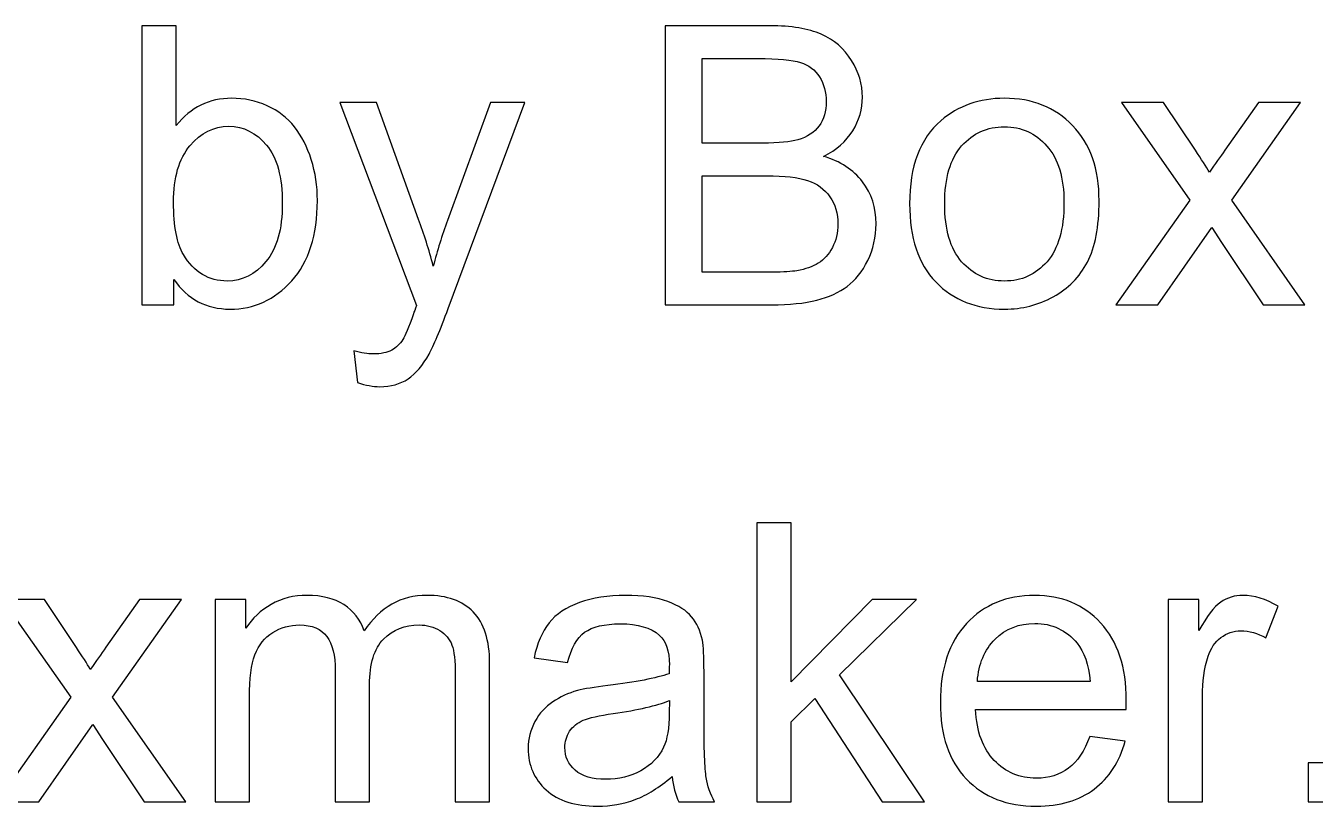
# Model space of a CAD drawing. Header units: millimetres. Extents: x -284 to 247, y -404 to 405.
# Drawn here: x -266.23 to -252.23, y -400.43 to -391.95 of the extents above; entities that cross this region are included whole.
import ezdxf

# ---------------------------------------------------------------- set-up
doc = ezdxf.new("R2010")
doc.units = ezdxf.units.MM
doc.header["$MEASUREMENT"] = 0
doc.layers.add('Layer 1', color=7, linetype='Continuous')

msp = doc.modelspace()

# ---------------------------------------------------------------- linework, layer by layer
at = {"layer": 'Layer 1'}
for points, knots in [([(-264.6176, -394.9852), (-264.6176, -394.9852), (-264.9647, -394.9852), (-264.9647, -394.9852), (-264.9647, -394.9852), (-264.9647, -394.9852), (-264.9647, -391.9542), (-264.9647, -391.9542), (-264.9647, -391.9542), (-264.9647, -391.9542), (-264.5922, -391.9542), (-264.5922, -391.9542), (-264.5922, -391.9542), (-264.5922, -391.9542), (-264.5922, -393.0358), (-264.5922, -393.0358), (-264.5922, -393.0358), (-264.4349, -392.8396), (-264.2345, -392.7416), (-263.9904, -392.7416), (-263.9904, -392.7416), (-263.8556, -392.7416), (-263.7272, -392.7684), (-263.6066, -392.8227), (-263.6066, -392.8227), (-263.4859, -392.877), (-263.3871, -392.9539), (-263.3088, -393.052), (-263.3088, -393.052), (-263.2312, -393.1508), (-263.1698, -393.2693), (-263.1261, -393.4083), (-263.1261, -393.4083), (-263.0816, -393.5466), (-263.0598, -393.6955), (-263.0598, -393.8535), (-263.0598, -393.8535), (-263.0598, -394.2289), (-263.1529, -394.5195), (-263.3384, -394.7241), (-263.3384, -394.7241), (-263.5247, -394.9295), (-263.7477, -395.0318), (-264.008, -395.0318), (-264.008, -395.0318), (-264.2669, -395.0318), (-264.4701, -394.9238), (-264.6176, -394.7086), (-264.6176, -394.7086), (-264.6176, -394.7086), (-264.6176, -394.9852), (-264.6176, -394.9852)], [0, 0, 0, 0, 0.0714286, 0.0714286, 0.0714286, 0.0714286, 0.1428571, 0.1428571, 0.1428571, 0.1428571, 0.2142857, 0.2142857, 0.2142857, 0.2142857, 0.2857143, 0.2857143, 0.2857143, 0.2857143, 0.3571429, 0.3571429, 0.3571429, 0.3571429, 0.4285714, 0.4285714, 0.4285714, 0.4285714, 0.5, 0.5, 0.5, 0.5, 0.5714286, 0.5714286, 0.5714286, 0.5714286, 0.6428571, 0.6428571, 0.6428571, 0.6428571, 0.7142857, 0.7142857, 0.7142857, 0.7142857, 0.7857143, 0.7857143, 0.7857143, 0.7857143, 0.8571429, 0.8571429, 0.8571429, 0.8571429, 1, 1, 1, 1]), ([(-259.2836, -394.9852), (-259.2836, -394.9852), (-259.2836, -391.9542), (-259.2836, -391.9542), (-259.2836, -391.9542), (-259.2836, -391.9542), (-258.1462, -391.9542), (-258.1462, -391.9542), (-258.1462, -391.9542), (-257.9148, -391.9542), (-257.7292, -391.9845), (-257.5888, -392.0459), (-257.5888, -392.0459), (-257.4491, -392.1073), (-257.3398, -392.2018), (-257.2608, -392.3295), (-257.2608, -392.3295), (-257.181, -392.4565), (-257.1415, -392.5899), (-257.1415, -392.7296), (-257.1415, -392.7296), (-257.1415, -392.8587), (-257.1768, -392.9807), (-257.2466, -393.095), (-257.2466, -393.095), (-257.3165, -393.2093), (-257.4223, -393.3018), (-257.5641, -393.3723), (-257.5641, -393.3723), (-257.3807, -393.4259), (-257.2396, -393.5177), (-257.1415, -393.6475), (-257.1415, -393.6475), (-257.0427, -393.7766), (-256.9934, -393.9297), (-256.9934, -394.1061), (-256.9934, -394.1061), (-256.9934, -394.2486), (-257.0237, -394.3805), (-257.0837, -394.5026), (-257.0837, -394.5026), (-257.1436, -394.6247), (-257.2177, -394.7185), (-257.3059, -394.7848), (-257.3059, -394.7848), (-257.3941, -394.8504), (-257.5049, -394.9005), (-257.6375, -394.9344), (-257.6375, -394.9344), (-257.7709, -394.9683), (-257.9339, -394.9852), (-258.1272, -394.9852), (-258.1272, -394.9852), (-258.1272, -394.9852), (-259.2836, -394.9852), (-259.2836, -394.9852)], [0, 0, 0, 0, 0.0666667, 0.0666667, 0.0666667, 0.0666667, 0.1333333, 0.1333333, 0.1333333, 0.1333333, 0.2, 0.2, 0.2, 0.2, 0.2666667, 0.2666667, 0.2666667, 0.2666667, 0.3333333, 0.3333333, 0.3333333, 0.3333333, 0.4, 0.4, 0.4, 0.4, 0.4666667, 0.4666667, 0.4666667, 0.4666667, 0.5333333, 0.5333333, 0.5333333, 0.5333333, 0.6, 0.6, 0.6, 0.6, 0.6666667, 0.6666667, 0.6666667, 0.6666667, 0.7333333, 0.7333333, 0.7333333, 0.7333333, 0.8, 0.8, 0.8, 0.8, 0.8666667, 0.8666667, 0.8666667, 0.8666667, 1, 1, 1, 1]), ([(-258.8814, -393.2284), (-258.8814, -393.2284), (-258.2259, -393.2284), (-258.2259, -393.2284), (-258.2259, -393.2284), (-258.0482, -393.2284), (-257.9204, -393.2164), (-257.8435, -393.1931), (-257.8435, -393.1931), (-257.7412, -393.1628), (-257.6643, -393.112), (-257.6128, -393.0414), (-257.6128, -393.0414), (-257.5613, -392.9709), (-257.5352, -392.8827), (-257.5352, -392.7761), (-257.5352, -392.7761), (-257.5352, -392.6752), (-257.5592, -392.5863), (-257.6079, -392.5101), (-257.6079, -392.5101), (-257.6559, -392.4332), (-257.725, -392.3803), (-257.8146, -392.3521), (-257.8146, -392.3521), (-257.9042, -392.3239), (-258.058, -392.3098), (-258.2753, -392.3098), (-258.2753, -392.3098), (-258.2753, -392.3098), (-258.8814, -392.3098), (-258.8814, -392.3098), (-258.8814, -392.3098), (-258.8814, -392.3098), (-258.8814, -393.2284), (-258.8814, -393.2284)], [0, 0, 0, 0, 0.1, 0.1, 0.1, 0.1, 0.2, 0.2, 0.2, 0.2, 0.3, 0.3, 0.3, 0.3, 0.4, 0.4, 0.4, 0.4, 0.5, 0.5, 0.5, 0.5, 0.6, 0.6, 0.6, 0.6, 0.7, 0.7, 0.7, 0.7, 0.8, 0.8, 0.8, 0.8, 1, 1, 1, 1]), ([(-262.623, -395.8297), (-262.623, -395.8297), (-262.6654, -395.4854), (-262.6654, -395.4854), (-262.6654, -395.4854), (-262.5835, -395.5073), (-262.513, -395.5186), (-262.4523, -395.5186), (-262.4523, -395.5186), (-262.369, -395.5186), (-262.3027, -395.5045), (-262.2533, -395.477), (-262.2533, -395.477), (-262.2032, -395.4495), (-262.1623, -395.4106), (-262.1306, -395.3613), (-262.1306, -395.3613), (-262.1073, -395.3239), (-262.0692, -395.2314), (-262.017, -395.0833), (-262.017, -395.0833), (-262.0099, -395.0628), (-261.9993, -395.0325), (-261.9838, -394.9923), (-261.9838, -394.9923), (-261.9838, -394.9923), (-262.8178, -392.7881), (-262.8178, -392.7881), (-262.8178, -392.7881), (-262.8178, -392.7881), (-262.4198, -392.7881), (-262.4198, -392.7881), (-262.4198, -392.7881), (-262.4198, -392.7881), (-261.9612, -394.0567), (-261.9612, -394.0567), (-261.9612, -394.0567), (-261.9013, -394.2169), (-261.8483, -394.3862), (-261.8011, -394.564), (-261.8011, -394.564), (-261.758, -394.3968), (-261.7072, -394.2317), (-261.648, -394.0694), (-261.648, -394.0694), (-261.648, -394.0694), (-261.1795, -392.7881), (-261.1795, -392.7881), (-261.1795, -392.7881), (-261.1795, -392.7881), (-260.8077, -392.7881), (-260.8077, -392.7881), (-260.8077, -392.7881), (-260.8077, -392.7881), (-261.6381, -395.0233), (-261.6381, -395.0233), (-261.6381, -395.0233), (-261.7277, -395.2639), (-261.7975, -395.429), (-261.8476, -395.52), (-261.8476, -395.52), (-261.914, -395.6421), (-261.9902, -395.7317), (-262.0755, -395.7888), (-262.0755, -395.7888), (-262.1616, -395.846), (-262.2639, -395.8742), (-262.3824, -395.8742), (-262.3824, -395.8742), (-262.4544, -395.8742), (-262.5348, -395.8594), (-262.623, -395.8297)], [0, 0, 0, 0, 0.0526316, 0.0526316, 0.0526316, 0.0526316, 0.1052632, 0.1052632, 0.1052632, 0.1052632, 0.1578947, 0.1578947, 0.1578947, 0.1578947, 0.2105263, 0.2105263, 0.2105263, 0.2105263, 0.2631579, 0.2631579, 0.2631579, 0.2631579, 0.3157895, 0.3157895, 0.3157895, 0.3157895, 0.3684211, 0.3684211, 0.3684211, 0.3684211, 0.4210526, 0.4210526, 0.4210526, 0.4210526, 0.4736842, 0.4736842, 0.4736842, 0.4736842, 0.5263158, 0.5263158, 0.5263158, 0.5263158, 0.5789474, 0.5789474, 0.5789474, 0.5789474, 0.6315789, 0.6315789, 0.6315789, 0.6315789, 0.6842105, 0.6842105, 0.6842105, 0.6842105, 0.7368421, 0.7368421, 0.7368421, 0.7368421, 0.7894737, 0.7894737, 0.7894737, 0.7894737, 0.8421053, 0.8421053, 0.8421053, 0.8421053, 0.8947368, 0.8947368, 0.8947368, 0.8947368, 1, 1, 1, 1]), ([(-256.6293, -393.8867), (-256.6293, -393.481), (-256.5164, -393.1804), (-256.2899, -392.985), (-256.2899, -392.985), (-256.1015, -392.8227), (-255.8708, -392.7416), (-255.5992, -392.7416), (-255.5992, -392.7416), (-255.2979, -392.7416), (-255.051, -392.8403), (-254.8591, -393.0379), (-254.8591, -393.0379), (-254.6679, -393.2347), (-254.5719, -393.5078), (-254.5719, -393.8556), (-254.5719, -393.8556), (-254.5719, -394.1378), (-254.6143, -394.3594), (-254.6989, -394.5209), (-254.6989, -394.5209), (-254.7836, -394.6825), (-254.9071, -394.8081), (-255.0693, -394.8977), (-255.0693, -394.8977), (-255.2309, -394.9873), (-255.408, -395.0318), (-255.5992, -395.0318), (-255.5992, -395.0318), (-255.9068, -395.0318), (-256.1552, -394.9337), (-256.345, -394.7368), (-256.345, -394.7368), (-256.5348, -394.54), (-256.6293, -394.2564), (-256.6293, -393.8867)], [0, 0, 0, 0, 0.1, 0.1, 0.1, 0.1, 0.2, 0.2, 0.2, 0.2, 0.3, 0.3, 0.3, 0.3, 0.4, 0.4, 0.4, 0.4, 0.5, 0.5, 0.5, 0.5, 0.6, 0.6, 0.6, 0.6, 0.7, 0.7, 0.7, 0.7, 0.8, 0.8, 0.8, 0.8, 1, 1, 1, 1]), ([(-254.3892, -394.9852), (-254.3892, -394.9852), (-253.587, -393.8471), (-253.587, -393.8471), (-253.587, -393.8471), (-253.587, -393.8471), (-254.3299, -392.7881), (-254.3299, -392.7881), (-254.3299, -392.7881), (-254.3299, -392.7881), (-253.872, -392.7881), (-253.872, -392.7881), (-253.872, -392.7881), (-253.872, -392.7881), (-253.5249, -393.3067), (-253.5249, -393.3067), (-253.5249, -393.3067), (-253.4607, -393.4041), (-253.4099, -393.4831), (-253.3739, -393.5452), (-253.3739, -393.5452), (-253.3111, -393.457), (-253.2554, -393.3773), (-253.2053, -393.306), (-253.2053, -393.306), (-253.2053, -393.306), (-252.8398, -392.7881), (-252.8398, -392.7881), (-252.8398, -392.7881), (-252.8398, -392.7881), (-252.3847, -392.7881), (-252.3847, -392.7881), (-252.3847, -392.7881), (-252.3847, -392.7881), (-253.1319, -393.8471), (-253.1319, -393.8471), (-253.1319, -393.8471), (-253.1319, -393.8471), (-252.336, -394.9852), (-252.336, -394.9852), (-252.336, -394.9852), (-252.336, -394.9852), (-252.789, -394.9852), (-252.789, -394.9852), (-252.789, -394.9852), (-252.789, -394.9852), (-253.2434, -394.3079), (-253.2434, -394.3079), (-253.2434, -394.3079), (-253.2434, -394.3079), (-253.3471, -394.1449), (-253.3471, -394.1449), (-253.3471, -394.1449), (-253.3471, -394.1449), (-253.9341, -394.9852), (-253.9341, -394.9852), (-253.9341, -394.9852), (-253.9341, -394.9852), (-254.3892, -394.9852), (-254.3892, -394.9852)], [0, 0, 0, 0, 0.0625, 0.0625, 0.0625, 0.0625, 0.125, 0.125, 0.125, 0.125, 0.1875, 0.1875, 0.1875, 0.1875, 0.25, 0.25, 0.25, 0.25, 0.3125, 0.3125, 0.3125, 0.3125, 0.375, 0.375, 0.375, 0.375, 0.4375, 0.4375, 0.4375, 0.4375, 0.5, 0.5, 0.5, 0.5, 0.5625, 0.5625, 0.5625, 0.5625, 0.625, 0.625, 0.625, 0.625, 0.6875, 0.6875, 0.6875, 0.6875, 0.75, 0.75, 0.75, 0.75, 0.8125, 0.8125, 0.8125, 0.8125, 0.875, 0.875, 0.875, 0.875, 1, 1, 1, 1]), ([(-264.6218, -393.8704), (-264.6218, -394.1329), (-264.5859, -394.3227), (-264.5146, -394.4398), (-264.5146, -394.4398), (-264.3975, -394.631), (-264.2394, -394.727), (-264.0398, -394.727), (-264.0398, -394.727), (-263.8768, -394.727), (-263.7364, -394.6564), (-263.6185, -394.5153), (-263.6185, -394.5153), (-263.5, -394.3742), (-263.4407, -394.1639), (-263.4407, -393.8845), (-263.4407, -393.8845), (-263.4407, -393.5981), (-263.4972, -393.3871), (-263.6108, -393.251), (-263.6108, -393.251), (-263.7244, -393.1148), (-263.862, -393.0463), (-264.0228, -393.0463), (-264.0228, -393.0463), (-264.1858, -393.0463), (-264.3262, -393.1169), (-264.444, -393.258), (-264.444, -393.258), (-264.5626, -393.3991), (-264.6218, -393.603), (-264.6218, -393.8704)], [0, 0, 0, 0, 0.1111111, 0.1111111, 0.1111111, 0.1111111, 0.2222222, 0.2222222, 0.2222222, 0.2222222, 0.3333333, 0.3333333, 0.3333333, 0.3333333, 0.4444444, 0.4444444, 0.4444444, 0.4444444, 0.5555556, 0.5555556, 0.5555556, 0.5555556, 0.6666667, 0.6666667, 0.6666667, 0.6666667, 0.7777778, 0.7777778, 0.7777778, 0.7777778, 1, 1, 1, 1]), ([(-256.2483, -393.8874), (-256.2483, -394.1682), (-256.1869, -394.3784), (-256.0642, -394.5174), (-256.0642, -394.5174), (-255.9407, -394.6571), (-255.7862, -394.727), (-255.5992, -394.727), (-255.5992, -394.727), (-255.4143, -394.727), (-255.2605, -394.6571), (-255.1371, -394.5167), (-255.1371, -394.5167), (-255.0143, -394.3763), (-254.9529, -394.1625), (-254.9529, -393.8754), (-254.9529, -393.8754), (-254.9529, -393.6044), (-255.015, -393.3991), (-255.1385, -393.2601), (-255.1385, -393.2601), (-255.2619, -393.1204), (-255.4158, -393.0506), (-255.5992, -393.0506), (-255.5992, -393.0506), (-255.7862, -393.0506), (-255.9407, -393.1197), (-256.0642, -393.2587), (-256.0642, -393.2587), (-256.1869, -393.3977), (-256.2483, -393.6073), (-256.2483, -393.8874)], [0, 0, 0, 0, 0.1111111, 0.1111111, 0.1111111, 0.1111111, 0.2222222, 0.2222222, 0.2222222, 0.2222222, 0.3333333, 0.3333333, 0.3333333, 0.3333333, 0.4444444, 0.4444444, 0.4444444, 0.4444444, 0.5555556, 0.5555556, 0.5555556, 0.5555556, 0.6666667, 0.6666667, 0.6666667, 0.6666667, 0.7777778, 0.7777778, 0.7777778, 0.7777778, 1, 1, 1, 1]), ([(-258.8814, -394.6296), (-258.8814, -394.6296), (-258.1265, -394.6296), (-258.1265, -394.6296), (-258.1265, -394.6296), (-257.9966, -394.6296), (-257.9056, -394.6247), (-257.8527, -394.6148), (-257.8527, -394.6148), (-257.761, -394.5986), (-257.6834, -394.571), (-257.6213, -394.5322), (-257.6213, -394.5322), (-257.5592, -394.4934), (-257.5084, -394.437), (-257.4682, -394.3629), (-257.4682, -394.3629), (-257.428, -394.2888), (-257.4082, -394.2035), (-257.4082, -394.1068), (-257.4082, -394.1068), (-257.4082, -393.9932), (-257.4371, -393.8951), (-257.4957, -393.8112), (-257.4957, -393.8112), (-257.5536, -393.7272), (-257.634, -393.6686), (-257.737, -393.6348), (-257.737, -393.6348), (-257.8393, -393.6009), (-257.9875, -393.584), (-258.1801, -393.584), (-258.1801, -393.584), (-258.1801, -393.584), (-258.8814, -393.584), (-258.8814, -393.584), (-258.8814, -393.584), (-258.8814, -393.584), (-258.8814, -394.6296), (-258.8814, -394.6296)], [0, 0, 0, 0, 0.0909091, 0.0909091, 0.0909091, 0.0909091, 0.1818182, 0.1818182, 0.1818182, 0.1818182, 0.2727273, 0.2727273, 0.2727273, 0.2727273, 0.3636364, 0.3636364, 0.3636364, 0.3636364, 0.4545455, 0.4545455, 0.4545455, 0.4545455, 0.5454545, 0.5454545, 0.5454545, 0.5454545, 0.6363636, 0.6363636, 0.6363636, 0.6363636, 0.7272727, 0.7272727, 0.7272727, 0.7272727, 0.8181818, 0.8181818, 0.8181818, 0.8181818, 1, 1, 1, 1]), ([(-258.288, -400.3845), (-258.288, -400.3845), (-258.288, -397.3535), (-258.288, -397.3535), (-258.288, -397.3535), (-258.288, -397.3535), (-257.9155, -397.3535), (-257.9155, -397.3535), (-257.9155, -397.3535), (-257.9155, -397.3535), (-257.9155, -399.0799), (-257.9155, -399.0799), (-257.9155, -399.0799), (-257.9155, -399.0799), (-257.0349, -398.1874), (-257.0349, -398.1874), (-257.0349, -398.1874), (-257.0349, -398.1874), (-256.5537, -398.1874), (-256.5537, -398.1874), (-256.5537, -398.1874), (-256.5537, -398.1874), (-257.3919, -399.0037), (-257.3919, -399.0037), (-257.3919, -399.0037), (-257.3919, -399.0037), (-256.4691, -400.3845), (-256.4691, -400.3845), (-256.4691, -400.3845), (-256.4691, -400.3845), (-256.9277, -400.3845), (-256.9277, -400.3845), (-256.9277, -400.3845), (-256.9277, -400.3845), (-257.6572, -399.262), (-257.6572, -399.262), (-257.6572, -399.262), (-257.6572, -399.262), (-257.9155, -399.5131), (-257.9155, -399.5131), (-257.9155, -399.5131), (-257.9155, -399.5131), (-257.9155, -400.3845), (-257.9155, -400.3845), (-257.9155, -400.3845), (-257.9155, -400.3845), (-258.288, -400.3845), (-258.288, -400.3845)], [0, 0, 0, 0, 0.0769231, 0.0769231, 0.0769231, 0.0769231, 0.1538462, 0.1538462, 0.1538462, 0.1538462, 0.2307692, 0.2307692, 0.2307692, 0.2307692, 0.3076923, 0.3076923, 0.3076923, 0.3076923, 0.3846154, 0.3846154, 0.3846154, 0.3846154, 0.4615385, 0.4615385, 0.4615385, 0.4615385, 0.5384615, 0.5384615, 0.5384615, 0.5384615, 0.6153846, 0.6153846, 0.6153846, 0.6153846, 0.6923077, 0.6923077, 0.6923077, 0.6923077, 0.7692308, 0.7692308, 0.7692308, 0.7692308, 0.8461538, 0.8461538, 0.8461538, 0.8461538, 1, 1, 1, 1]), ([(-266.5408, -400.3845), (-266.5408, -400.3845), (-265.7386, -399.2464), (-265.7386, -399.2464), (-265.7386, -399.2464), (-265.7386, -399.2464), (-266.4815, -398.1874), (-266.4815, -398.1874), (-266.4815, -398.1874), (-266.4815, -398.1874), (-266.0236, -398.1874), (-266.0236, -398.1874), (-266.0236, -398.1874), (-266.0236, -398.1874), (-265.6765, -398.706), (-265.6765, -398.706), (-265.6765, -398.706), (-265.6123, -398.8034), (-265.5615, -398.8824), (-265.5255, -398.9445), (-265.5255, -398.9445), (-265.4627, -398.8563), (-265.407, -398.7766), (-265.3569, -398.7053), (-265.3569, -398.7053), (-265.3569, -398.7053), (-264.9914, -398.1874), (-264.9914, -398.1874), (-264.9914, -398.1874), (-264.9914, -398.1874), (-264.5363, -398.1874), (-264.5363, -398.1874), (-264.5363, -398.1874), (-264.5363, -398.1874), (-265.2835, -399.2464), (-265.2835, -399.2464), (-265.2835, -399.2464), (-265.2835, -399.2464), (-264.4876, -400.3845), (-264.4876, -400.3845), (-264.4876, -400.3845), (-264.4876, -400.3845), (-264.9406, -400.3845), (-264.9406, -400.3845), (-264.9406, -400.3845), (-264.9406, -400.3845), (-265.395, -399.7072), (-265.395, -399.7072), (-265.395, -399.7072), (-265.395, -399.7072), (-265.4987, -399.5442), (-265.4987, -399.5442), (-265.4987, -399.5442), (-265.4987, -399.5442), (-266.0857, -400.3845), (-266.0857, -400.3845), (-266.0857, -400.3845), (-266.0857, -400.3845), (-266.5408, -400.3845), (-266.5408, -400.3845)], [0, 0, 0, 0, 0.0625, 0.0625, 0.0625, 0.0625, 0.125, 0.125, 0.125, 0.125, 0.1875, 0.1875, 0.1875, 0.1875, 0.25, 0.25, 0.25, 0.25, 0.3125, 0.3125, 0.3125, 0.3125, 0.375, 0.375, 0.375, 0.375, 0.4375, 0.4375, 0.4375, 0.4375, 0.5, 0.5, 0.5, 0.5, 0.5625, 0.5625, 0.5625, 0.5625, 0.625, 0.625, 0.625, 0.625, 0.6875, 0.6875, 0.6875, 0.6875, 0.75, 0.75, 0.75, 0.75, 0.8125, 0.8125, 0.8125, 0.8125, 0.875, 0.875, 0.875, 0.875, 1, 1, 1, 1]), ([(-264.1701, -400.3845), (-264.1701, -400.3845), (-264.1701, -398.1874), (-264.1701, -398.1874), (-264.1701, -398.1874), (-264.1701, -398.1874), (-263.8357, -398.1874), (-263.8357, -398.1874), (-263.8357, -398.1874), (-263.8357, -398.1874), (-263.8357, -398.4979), (-263.8357, -398.4979), (-263.8357, -398.4979), (-263.7672, -398.3906), (-263.6755, -398.3038), (-263.5612, -398.2389), (-263.5612, -398.2389), (-263.4469, -398.1733), (-263.3171, -398.1409), (-263.171, -398.1409), (-263.171, -398.1409), (-263.0088, -398.1409), (-262.8754, -398.1747), (-262.7717, -398.2417), (-262.7717, -398.2417), (-262.668, -398.3095), (-262.5946, -398.4033), (-262.5523, -398.5247), (-262.5523, -398.5247), (-262.3773, -398.2686), (-262.1508, -398.1409), (-261.8714, -398.1409), (-261.8714, -398.1409), (-261.6527, -398.1409), (-261.4841, -398.2008), (-261.367, -398.3215), (-261.367, -398.3215), (-261.2491, -398.4421), (-261.1899, -398.6277), (-261.1899, -398.8782), (-261.1899, -398.8782), (-261.1899, -398.8782), (-261.1899, -400.3845), (-261.1899, -400.3845), (-261.1899, -400.3845), (-261.1899, -400.3845), (-261.5624, -400.3845), (-261.5624, -400.3845), (-261.5624, -400.3845), (-261.5624, -400.3845), (-261.5624, -399.0016), (-261.5624, -399.0016), (-261.5624, -399.0016), (-261.5624, -398.8535), (-261.5751, -398.7462), (-261.5991, -398.6806), (-261.5991, -398.6806), (-261.6231, -398.615), (-261.6668, -398.5628), (-261.731, -398.5226), (-261.731, -398.5226), (-261.7945, -398.4823), (-261.8693, -398.4626), (-261.9547, -398.4626), (-261.9547, -398.4626), (-262.1099, -398.4626), (-262.2383, -398.5141), (-262.3406, -398.6164), (-262.3406, -398.6164), (-262.4429, -398.7194), (-262.4937, -398.8838), (-262.4937, -399.1096), (-262.4937, -399.1096), (-262.4937, -399.1096), (-262.4937, -400.3845), (-262.4937, -400.3845), (-262.4937, -400.3845), (-262.4937, -400.3845), (-262.8662, -400.3845), (-262.8662, -400.3845), (-262.8662, -400.3845), (-262.8662, -400.3845), (-262.8662, -398.9586), (-262.8662, -398.9586), (-262.8662, -398.9586), (-262.8662, -398.7935), (-262.8966, -398.6693), (-262.9573, -398.5868), (-262.9573, -398.5868), (-263.0179, -398.5042), (-263.1174, -398.4626), (-263.255, -398.4626), (-263.255, -398.4626), (-263.3594, -398.4626), (-263.4561, -398.4901), (-263.545, -398.5451), (-263.545, -398.5451), (-263.6339, -398.6002), (-263.6981, -398.6806), (-263.7383, -398.7871), (-263.7383, -398.7871), (-263.7778, -398.893), (-263.7976, -399.0461), (-263.7976, -399.2457), (-263.7976, -399.2457), (-263.7976, -399.2457), (-263.7976, -400.3845), (-263.7976, -400.3845), (-263.7976, -400.3845), (-263.7976, -400.3845), (-264.1701, -400.3845), (-264.1701, -400.3845)], [0, 0, 0, 0, 0.0344828, 0.0344828, 0.0344828, 0.0344828, 0.0689655, 0.0689655, 0.0689655, 0.0689655, 0.1034483, 0.1034483, 0.1034483, 0.1034483, 0.137931, 0.137931, 0.137931, 0.137931, 0.1724138, 0.1724138, 0.1724138, 0.1724138, 0.2068966, 0.2068966, 0.2068966, 0.2068966, 0.2413793, 0.2413793, 0.2413793, 0.2413793, 0.2758621, 0.2758621, 0.2758621, 0.2758621, 0.3103448, 0.3103448, 0.3103448, 0.3103448, 0.3448276, 0.3448276, 0.3448276, 0.3448276, 0.3793103, 0.3793103, 0.3793103, 0.3793103, 0.4137931, 0.4137931, 0.4137931, 0.4137931, 0.4482759, 0.4482759, 0.4482759, 0.4482759, 0.4827586, 0.4827586, 0.4827586, 0.4827586, 0.5172414, 0.5172414, 0.5172414, 0.5172414, 0.5517241, 0.5517241, 0.5517241, 0.5517241, 0.5862069, 0.5862069, 0.5862069, 0.5862069, 0.6206897, 0.6206897, 0.6206897, 0.6206897, 0.6551724, 0.6551724, 0.6551724, 0.6551724, 0.6896552, 0.6896552, 0.6896552, 0.6896552, 0.7241379, 0.7241379, 0.7241379, 0.7241379, 0.7586207, 0.7586207, 0.7586207, 0.7586207, 0.7931034, 0.7931034, 0.7931034, 0.7931034, 0.8275862, 0.8275862, 0.8275862, 0.8275862, 0.862069, 0.862069, 0.862069, 0.862069, 0.8965517, 0.8965517, 0.8965517, 0.8965517, 0.9310345, 0.9310345, 0.9310345, 0.9310345, 1, 1, 1, 1]), ([(-259.2087, -400.1093), (-259.347, -400.2272), (-259.4804, -400.3097), (-259.6081, -400.3584), (-259.6081, -400.3584), (-259.7358, -400.4071), (-259.8726, -400.4311), (-260.0194, -400.4311), (-260.0194, -400.4311), (-260.2607, -400.4311), (-260.4462, -400.3725), (-260.5761, -400.2547), (-260.5761, -400.2547), (-260.7059, -400.1376), (-260.7708, -399.9873), (-260.7708, -399.8045), (-260.7708, -399.8045), (-260.7708, -399.6973), (-260.7461, -399.5992), (-260.6974, -399.5103), (-260.6974, -399.5103), (-260.648, -399.4214), (-260.5838, -399.3509), (-260.5048, -399.2972), (-260.5048, -399.2972), (-260.4251, -399.2436), (-260.3362, -399.2027), (-260.2367, -399.1752), (-260.2367, -399.1752), (-260.1633, -399.1561), (-260.0526, -399.1378), (-259.9051, -399.1194), (-259.9051, -399.1194), (-259.6045, -399.0842), (-259.3823, -399.0411), (-259.2405, -398.9917), (-259.2405, -398.9917), (-259.2391, -398.9409), (-259.2383, -398.9085), (-259.2383, -398.8951), (-259.2383, -398.8951), (-259.2383, -398.7441), (-259.2736, -398.6376), (-259.3442, -398.5755), (-259.3442, -398.5755), (-259.4394, -398.4915), (-259.5812, -398.4499), (-259.7689, -398.4499), (-259.7689, -398.4499), (-259.9446, -398.4499), (-260.0744, -398.4809), (-260.1577, -398.5423), (-260.1577, -398.5423), (-260.2416, -398.6037), (-260.303, -398.7123), (-260.3432, -398.869), (-260.3432, -398.869), (-260.3432, -398.869), (-260.7073, -398.8182), (-260.7073, -398.8182), (-260.7073, -398.8182), (-260.6741, -398.6623), (-260.6198, -398.536), (-260.5436, -398.44), (-260.5436, -398.44), (-260.4674, -398.344), (-260.3573, -398.2707), (-260.2134, -398.2185), (-260.2134, -398.2185), (-260.0702, -398.167), (-259.903, -398.1409), (-259.7139, -398.1409), (-259.7139, -398.1409), (-259.5262, -398.1409), (-259.3731, -398.1627), (-259.2553, -398.2072), (-259.2553, -398.2072), (-259.1382, -398.2516), (-259.0514, -398.3067), (-258.9963, -398.3737), (-258.9963, -398.3737), (-258.9413, -398.4407), (-258.9025, -398.5254), (-258.8799, -398.6277), (-258.8799, -398.6277), (-258.8679, -398.6912), (-258.8616, -398.8055), (-258.8616, -398.9699), (-258.8616, -398.9699), (-258.8616, -398.9699), (-258.8616, -399.4638), (-258.8616, -399.4638), (-258.8616, -399.4638), (-258.8616, -399.8088), (-258.8538, -400.0268), (-258.8383, -400.1192), (-258.8383, -400.1192), (-258.8235, -400.2116), (-258.7924, -400.2998), (-258.7473, -400.3845), (-258.7473, -400.3845), (-258.7473, -400.3845), (-259.1367, -400.3845), (-259.1367, -400.3845), (-259.1367, -400.3845), (-259.1741, -400.3062), (-259.1981, -400.2145), (-259.2087, -400.1093)], [0, 0, 0, 0, 0.0357143, 0.0357143, 0.0357143, 0.0357143, 0.0714286, 0.0714286, 0.0714286, 0.0714286, 0.1071429, 0.1071429, 0.1071429, 0.1071429, 0.1428571, 0.1428571, 0.1428571, 0.1428571, 0.1785714, 0.1785714, 0.1785714, 0.1785714, 0.2142857, 0.2142857, 0.2142857, 0.2142857, 0.25, 0.25, 0.25, 0.25, 0.2857143, 0.2857143, 0.2857143, 0.2857143, 0.3214286, 0.3214286, 0.3214286, 0.3214286, 0.3571429, 0.3571429, 0.3571429, 0.3571429, 0.3928571, 0.3928571, 0.3928571, 0.3928571, 0.4285714, 0.4285714, 0.4285714, 0.4285714, 0.4642857, 0.4642857, 0.4642857, 0.4642857, 0.5, 0.5, 0.5, 0.5, 0.5357143, 0.5357143, 0.5357143, 0.5357143, 0.5714286, 0.5714286, 0.5714286, 0.5714286, 0.6071429, 0.6071429, 0.6071429, 0.6071429, 0.6428571, 0.6428571, 0.6428571, 0.6428571, 0.6785714, 0.6785714, 0.6785714, 0.6785714, 0.7142857, 0.7142857, 0.7142857, 0.7142857, 0.75, 0.75, 0.75, 0.75, 0.7857143, 0.7857143, 0.7857143, 0.7857143, 0.8214286, 0.8214286, 0.8214286, 0.8214286, 0.8571429, 0.8571429, 0.8571429, 0.8571429, 0.8928571, 0.8928571, 0.8928571, 0.8928571, 0.9285714, 0.9285714, 0.9285714, 0.9285714, 1, 1, 1, 1]), ([(-254.6741, -399.6733), (-254.6741, -399.6733), (-254.2889, -399.7241), (-254.2889, -399.7241), (-254.2889, -399.7241), (-254.3489, -399.9478), (-254.461, -400.122), (-254.6247, -400.2455), (-254.6247, -400.2455), (-254.7884, -400.369), (-254.9973, -400.4311), (-255.252, -400.4311), (-255.252, -400.4311), (-255.5723, -400.4311), (-255.8263, -400.3323), (-256.014, -400.1347), (-256.014, -400.1347), (-256.2016, -399.9379), (-256.2955, -399.6606), (-256.2955, -399.3043), (-256.2955, -399.3043), (-256.2955, -398.936), (-256.2009, -398.6496), (-256.0111, -398.4464), (-256.0111, -398.4464), (-255.8213, -398.2425), (-255.5751, -398.1409), (-255.2724, -398.1409), (-255.2724, -398.1409), (-254.9796, -398.1409), (-254.7404, -398.2403), (-254.5549, -398.44), (-254.5549, -398.44), (-254.3693, -398.6397), (-254.2762, -398.9205), (-254.2762, -399.2824), (-254.2762, -399.2824), (-254.2762, -399.3043), (-254.2769, -399.3375), (-254.2783, -399.3812), (-254.2783, -399.3812), (-254.2783, -399.3812), (-255.9145, -399.3812), (-255.9145, -399.3812), (-255.9145, -399.3812), (-255.9004, -399.6218), (-255.8326, -399.8067), (-255.7099, -399.9344), (-255.7099, -399.9344), (-255.5878, -400.0621), (-255.4347, -400.1263), (-255.252, -400.1263), (-255.252, -400.1263), (-255.1158, -400.1263), (-254.9994, -400.0903), (-254.9034, -400.0183), (-254.9034, -400.0183), (-254.8068, -399.9464), (-254.7306, -399.8313), (-254.6741, -399.6733)], [0, 0, 0, 0, 0.0625, 0.0625, 0.0625, 0.0625, 0.125, 0.125, 0.125, 0.125, 0.1875, 0.1875, 0.1875, 0.1875, 0.25, 0.25, 0.25, 0.25, 0.3125, 0.3125, 0.3125, 0.3125, 0.375, 0.375, 0.375, 0.375, 0.4375, 0.4375, 0.4375, 0.4375, 0.5, 0.5, 0.5, 0.5, 0.5625, 0.5625, 0.5625, 0.5625, 0.625, 0.625, 0.625, 0.625, 0.6875, 0.6875, 0.6875, 0.6875, 0.75, 0.75, 0.75, 0.75, 0.8125, 0.8125, 0.8125, 0.8125, 0.875, 0.875, 0.875, 0.875, 1, 1, 1, 1]), ([(-253.8225, -400.3845), (-253.8225, -400.3845), (-253.8225, -398.1874), (-253.8225, -398.1874), (-253.8225, -398.1874), (-253.8225, -398.1874), (-253.4881, -398.1874), (-253.4881, -398.1874), (-253.4881, -398.1874), (-253.4881, -398.1874), (-253.4881, -398.524), (-253.4881, -398.524), (-253.4881, -398.524), (-253.4027, -398.368), (-253.3237, -398.265), (-253.251, -398.2156), (-253.251, -398.2156), (-253.1784, -398.1655), (-253.0986, -398.1409), (-253.0119, -398.1409), (-253.0119, -398.1409), (-252.8863, -398.1409), (-252.7586, -398.1804), (-252.6287, -398.2587), (-252.6287, -398.2587), (-252.6287, -398.2587), (-252.7614, -398.6023), (-252.7614, -398.6023), (-252.7614, -398.6023), (-252.8517, -398.5515), (-252.942, -398.5261), (-253.0323, -398.5261), (-253.0323, -398.5261), (-253.1135, -398.5261), (-253.1861, -398.5508), (-253.2503, -398.5995), (-253.2503, -398.5995), (-253.3145, -398.6481), (-253.3604, -398.7159), (-253.3879, -398.8027), (-253.3879, -398.8027), (-253.4295, -398.9346), (-253.45, -399.0792), (-253.45, -399.2366), (-253.45, -399.2366), (-253.45, -399.2366), (-253.45, -400.3845), (-253.45, -400.3845), (-253.45, -400.3845), (-253.45, -400.3845), (-253.8225, -400.3845), (-253.8225, -400.3845)], [0, 0, 0, 0, 0.0714286, 0.0714286, 0.0714286, 0.0714286, 0.1428571, 0.1428571, 0.1428571, 0.1428571, 0.2142857, 0.2142857, 0.2142857, 0.2142857, 0.2857143, 0.2857143, 0.2857143, 0.2857143, 0.3571429, 0.3571429, 0.3571429, 0.3571429, 0.4285714, 0.4285714, 0.4285714, 0.4285714, 0.5, 0.5, 0.5, 0.5, 0.5714286, 0.5714286, 0.5714286, 0.5714286, 0.6428571, 0.6428571, 0.6428571, 0.6428571, 0.7142857, 0.7142857, 0.7142857, 0.7142857, 0.7857143, 0.7857143, 0.7857143, 0.7857143, 0.8571429, 0.8571429, 0.8571429, 0.8571429, 1, 1, 1, 1]), ([(-255.8933, -399.0764), (-255.8933, -399.0764), (-254.6699, -399.0764), (-254.6699, -399.0764), (-254.6699, -399.0764), (-254.6861, -398.8916), (-254.7334, -398.7533), (-254.8103, -398.6608), (-254.8103, -398.6608), (-254.9281, -398.5176), (-255.0819, -398.4456), (-255.2703, -398.4456), (-255.2703, -398.4456), (-255.441, -398.4456), (-255.5843, -398.5028), (-255.7007, -398.6171), (-255.7007, -398.6171), (-255.8164, -398.7314), (-255.8806, -398.8845), (-255.8933, -399.0764)], [0, 0, 0, 0, 0.1666667, 0.1666667, 0.1666667, 0.1666667, 0.3333333, 0.3333333, 0.3333333, 0.3333333, 0.5, 0.5, 0.5, 0.5, 0.6666667, 0.6666667, 0.6666667, 0.6666667, 1, 1, 1, 1]), ([(-259.2383, -399.2838), (-259.3738, -399.3389), (-259.577, -399.3854), (-259.8479, -399.4235), (-259.8479, -399.4235), (-260.0018, -399.4454), (-260.1104, -399.4701), (-260.1739, -399.4976), (-260.1739, -399.4976), (-260.2374, -399.5251), (-260.2861, -399.5654), (-260.3207, -399.6176), (-260.3207, -399.6176), (-260.3552, -399.6705), (-260.3729, -399.729), (-260.3729, -399.794), (-260.3729, -399.794), (-260.3729, -399.892), (-260.3355, -399.9746), (-260.26, -400.0402), (-260.26, -400.0402), (-260.1845, -400.1058), (-260.0744, -400.139), (-259.9298, -400.139), (-259.9298, -400.139), (-259.7866, -400.139), (-259.6589, -400.1079), (-259.5467, -400.0451), (-259.5467, -400.0451), (-259.4352, -399.983), (-259.3526, -399.8977), (-259.3004, -399.7897), (-259.3004, -399.7897), (-259.2602, -399.7058), (-259.2405, -399.5823), (-259.2405, -399.4193), (-259.2405, -399.4193), (-259.2405, -399.4193), (-259.2383, -399.2838), (-259.2383, -399.2838)], [0, 0, 0, 0, 0.0909091, 0.0909091, 0.0909091, 0.0909091, 0.1818182, 0.1818182, 0.1818182, 0.1818182, 0.2727273, 0.2727273, 0.2727273, 0.2727273, 0.3636364, 0.3636364, 0.3636364, 0.3636364, 0.4545455, 0.4545455, 0.4545455, 0.4545455, 0.5454545, 0.5454545, 0.5454545, 0.5454545, 0.6363636, 0.6363636, 0.6363636, 0.6363636, 0.7272727, 0.7272727, 0.7272727, 0.7272727, 0.8181818, 0.8181818, 0.8181818, 0.8181818, 1, 1, 1, 1]), ([(-252.3028, -400.3845), (-252.3028, -400.3845), (-252.3028, -399.9612), (-252.3028, -399.9612), (-252.3028, -399.9612), (-252.3028, -399.9612), (-251.8794, -399.9612), (-251.8794, -399.9612), (-251.8794, -399.9612), (-251.8794, -399.9612), (-251.8794, -400.3845), (-251.8794, -400.3845), (-251.8794, -400.3845), (-251.8794, -400.3845), (-252.3028, -400.3845), (-252.3028, -400.3845)], [0, 0, 0, 0, 0.2, 0.2, 0.2, 0.2, 0.4, 0.4, 0.4, 0.4, 0.6, 0.6, 0.6, 0.6, 1, 1, 1, 1])]:
    msp.add_open_spline(points, degree=3, knots=knots, dxfattribs=at)

doc.saveas('drawing.dxf')
